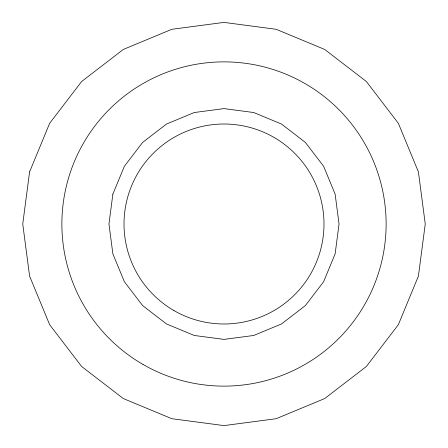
<?xml version="1.0" encoding="UTF-8"?>
<svg xmlns="http://www.w3.org/2000/svg" width="448" height="448" viewBox="0 0 448 448"><rect width="100%" height="100%" fill="white"/><g stroke="black" fill="none" stroke-linecap="round" stroke-linejoin="round"><path stroke-width="0.67" d="M29.59 171.881L22.747 224L29.59 276.119L49.655 324.705L81.603 366.464L123.278 398.535L171.853 418.712L224 425.6L276.147 418.712L324.722 398.535L366.397 366.464L398.345 324.705L418.41 276.119L425.253 224L418.41 171.881L398.345 123.295L366.397 81.536L324.722 49.465L276.147 29.288L224 22.4L171.853 29.288L123.278 49.465L81.603 81.536L49.655 123.295L29.59 171.881M112.868 194.135L108.948 224L112.868 253.865L124.359 281.697L142.643 305.592L166.471 323.932L194.219 335.462L224 339.394L253.781 335.462L281.529 323.932L305.357 305.592L323.641 281.697L335.132 253.865L339.052 224L335.132 194.135L323.641 166.303L305.357 142.408L281.529 124.068L253.781 112.538L224 108.606L194.219 112.538L166.471 124.068L142.643 142.408L124.359 166.303L112.868 194.135M174.009 310.593A99.988 99.988 0 0 0 323.988 224A99.988 99.988 0 0 0 174.009 137.407A99.988 99.988 0 0 0 174.009 310.593M142.94 364.403A162.12 162.12 0 0 0 386.12 224A162.12 162.12 0 0 0 142.94 83.597A162.12 162.12 0 0 0 142.94 364.403"/></g></svg>
